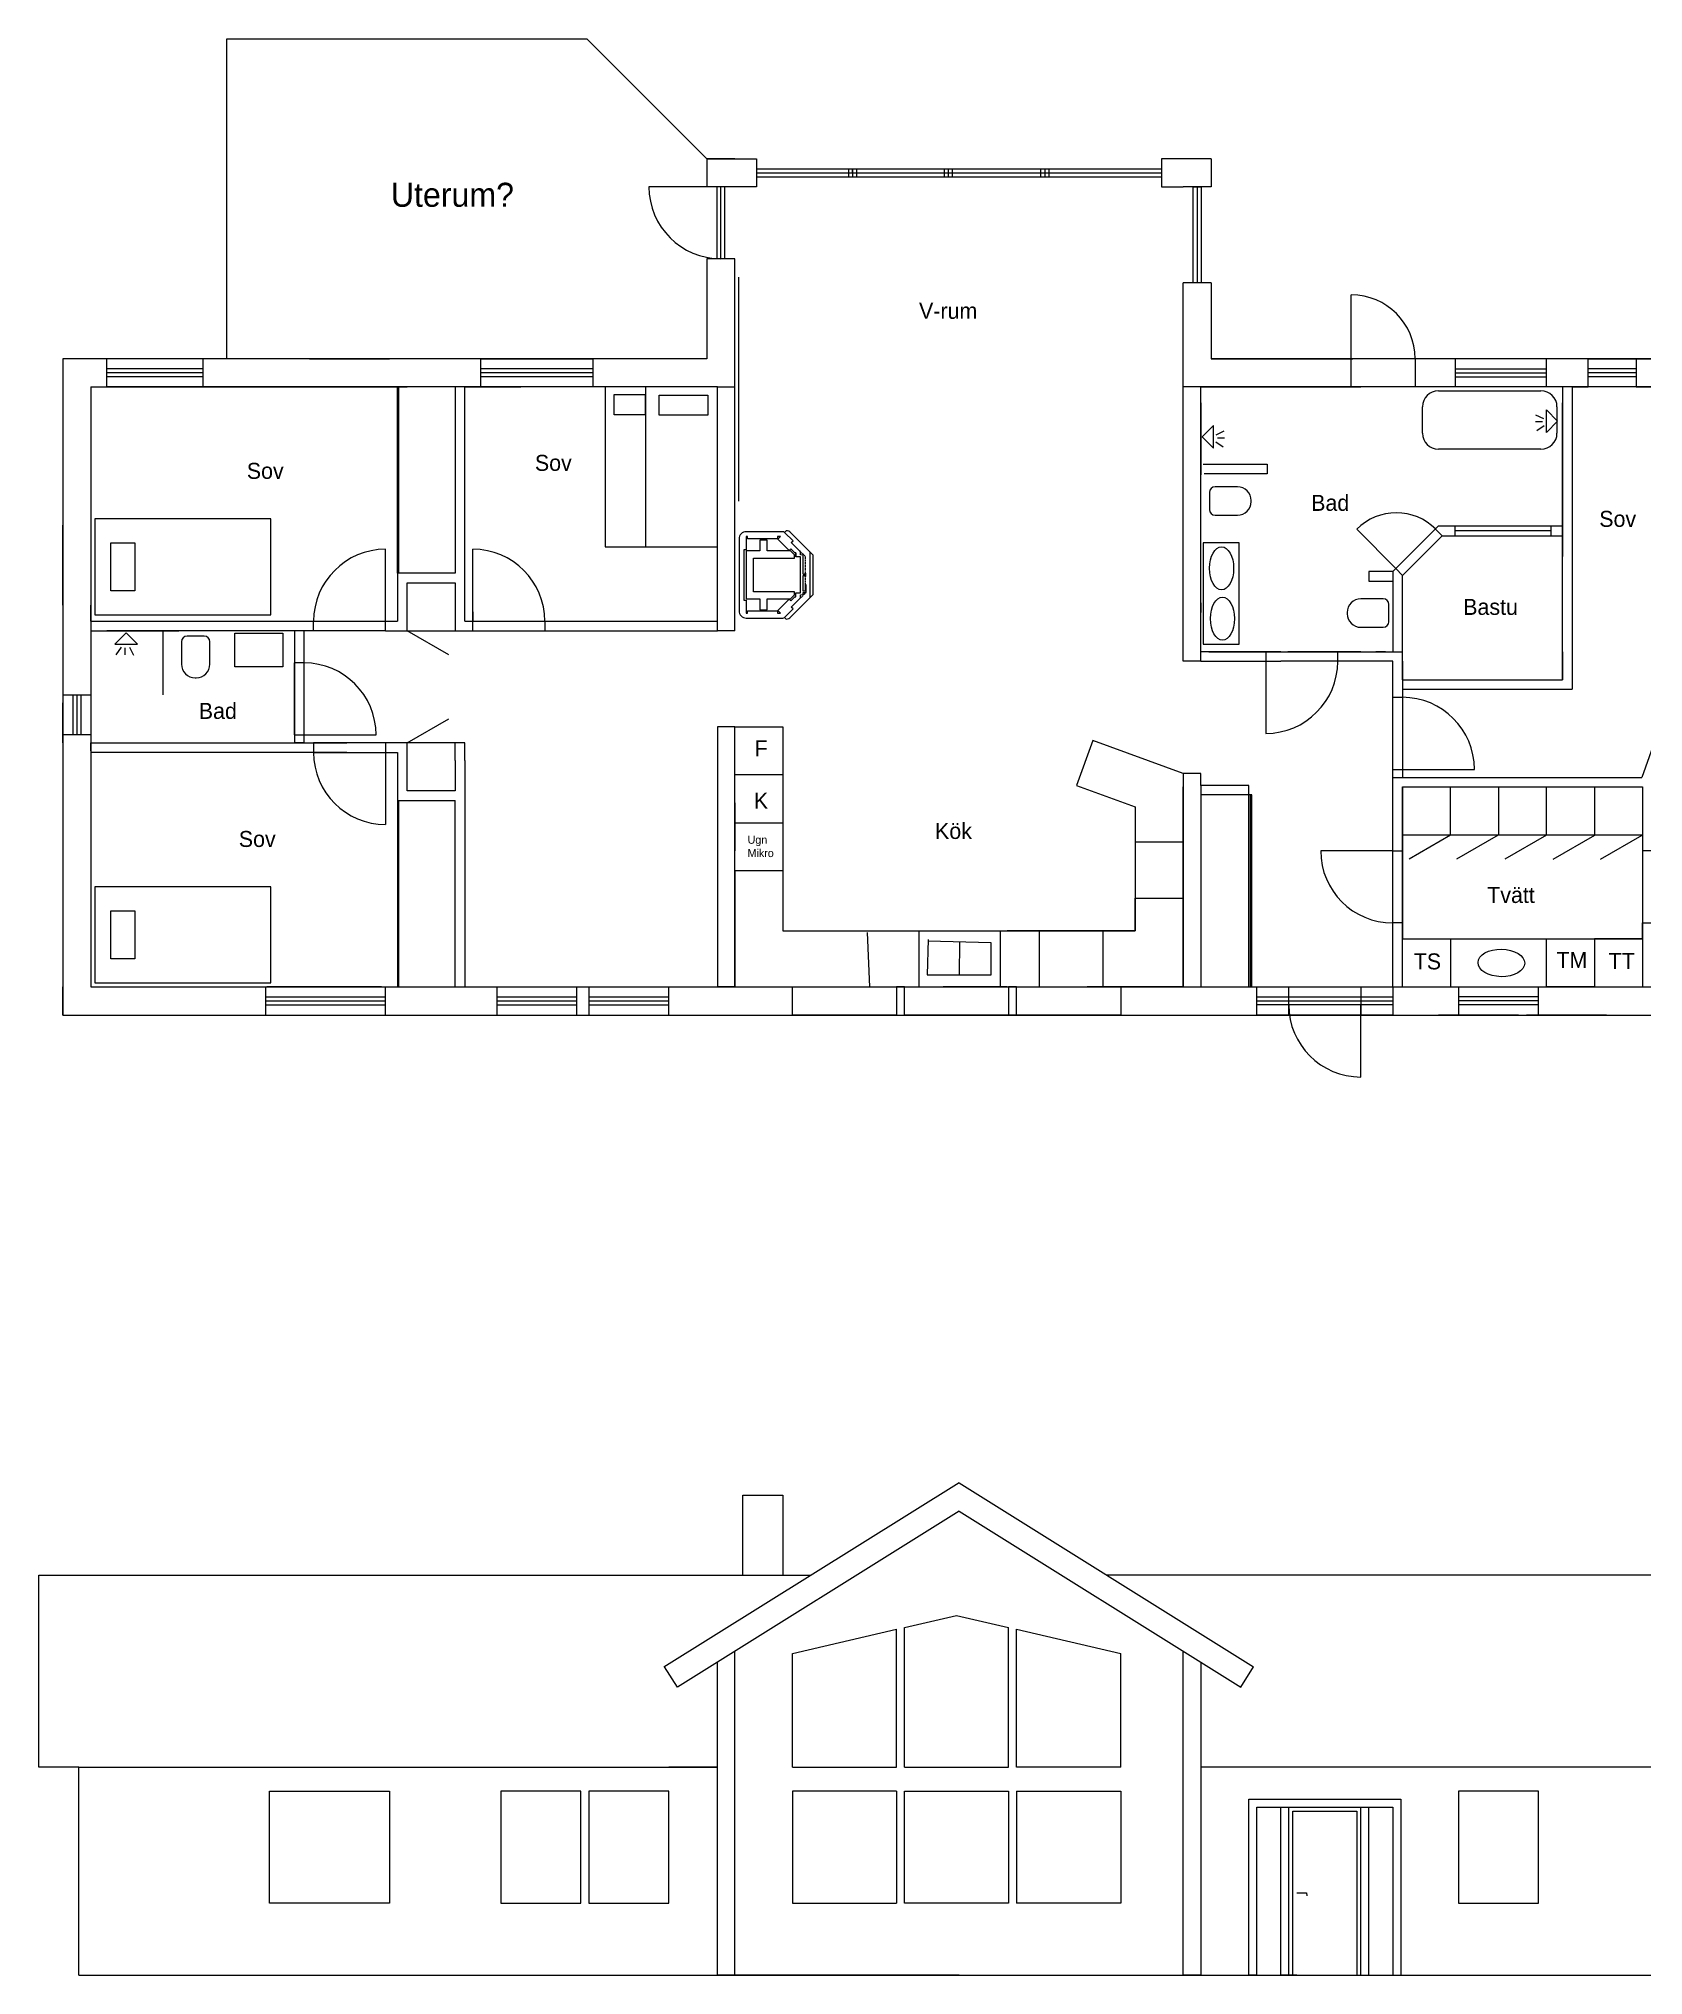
# Model space of a CAD drawing. Header units: millimetres. Extents: x -19900 to 40400, y -12000 to 32304.
# Drawn here: x -500 to 19550, y -12000 to 12200 of the extents above; entities that cross this region are included whole.
import ezdxf

# ---------------------------------------------------------------- set-up
doc = ezdxf.new("R2010")
doc.units = ezdxf.units.MM
doc.linetypes.add('ACAD_ISO03W100', pattern=[30, 12, -18])
doc.linetypes.add('DASHED', pattern=[19.05, 12.7, -6.35])
doc.layers.get('0').update_dxf_attribs({"lineweight": 25, "true_color": 0xffffff})
doc.layers.add('KATKOVIIVA', color=7, linetype='ACAD_ISO03W100', true_color=0xffffff)
doc.layers.add('MAINOS', color=7, linetype='Continuous', true_color=0xffffff)
doc.layers.add('Mått', color=178, linetype='Continuous', lineweight=25, true_color=0x000000)
doc.styles.add('textstyle11', font='Unicode')
doc.styles.add('textstyle12', font='Unicode')
doc.styles.add('textstyle13', font='Unicode')
doc.styles.add('textstyle14', font='Unicode')
doc.styles.add('textstyle15', font='Unicode')
doc.styles.add('textstyle16', font='Unicode')
doc.styles.add('textstyle17', font='Unicode')
doc.styles.add('textstyle18', font='Unicode')
doc.styles.add('textstyle19', font='Unicode')
doc.styles.add('textstyle20', font='Unicode')
doc.styles.add('textstyle21', font='Unicode')
doc.styles.add('textstyle22', font='Unicode')
doc.styles.add('textstyle24', font='Unicode')
doc.styles.add('textstyle25', font='Unicode')
doc.styles.add('textstyle26', font='Unicode')
doc.styles.add('textstyle27', font='Unicode')
doc.styles.add('textstyle28', font='Unicode')

msp = doc.modelspace()

# ---------------------------------------------------------------- linework, layer by layer
for p, q in [((1850, 8200), (1850, 12200)), ((1850, 12200), (6350, 12200)), ((7850, 10700), (6350, 12200)), ((8200, 10700), (7850, 10700)), ((7850, 10700), (7850, 10350)), ((7850, 10700), (8250, 10700)), ((7850, 10700), (8250, 10700)), ((7850, 10700), (8470, 10700)), ((8470, 10700), (8470, 10350)), ((14150, 10700), (13530, 10700)), ((13530, 10700), (13530, 10350)), ((14150, 10700), (13800, 10700)), ((14150, 10700), (14150, 10350)), ((8470, 10575), (13530, 10575)), ((8470, 10525), (13530, 10525)), ((8470, 10525), (9670, 10525)), ((8470, 10475), (13530, 10475)), ((9620, 10575), (9620, 10475)), ((9670, 10525), (9670, 10575)), ((9670, 10575), (9670, 10475)), ((9670, 10475), (10870, 10475)), ((9720, 10575), (9720, 10475)), ((10820, 10525), (10820, 10575)), ((10820, 10475), (10820, 10525)), ((10870, 10525), (10870, 10575)), ((10870, 10575), (12070, 10575)), ((10870, 10475), (10870, 10525)), ((10920, 10525), (10920, 10575)), ((10920, 10475), (10920, 10525)), ((12020, 10575), (12020, 10525)), ((12020, 10525), (12020, 10475)), ((12070, 10575), (12070, 10525)), ((12070, 10525), (12070, 10475)), ((12120, 10575), (12120, 10525)), ((12120, 10525), (12120, 10475)), ((8025, 10350), (7125, 10350)), ((8200, 10350), (7850, 10350)), ((8075, 10350), (7975, 10350)), ((7975, 10350), (7975, 9450)), ((8025, 9450), (8025, 10350)), ((8075, 9450), (8075, 10350)), ((8470, 10350), (8200, 10350)), ((13530, 10350), (13800, 10350)), ((14150, 10350), (13800, 10350)), ((13925, 9150), (13925, 10350)), ((13925, 10350), (14025, 10350)), ((13975, 10350), (13975, 9150)), ((14025, 10350), (14025, 9150)), ((8200, 9450), (7850, 9450)), ((7850, 9450), (7850, 8200)), ((8075, 9450), (8025, 9450)), ((8200, 9450), (8075, 9450)), ((8200, 4800), (8200, 9450)), ((8248, 6422), (8248, 9222)), ((13800, 7650), (13800, 9150)), ((14150, 9150), (13800, 9150)), ((14150, 9150), (14150, 8200)), ((15900, 8200), (15900, 9000)), ((7850, 8200), (-200, 8200)), ((-200, 8200), (-200, 0)), ((350, 7850), (350, 8200)), ((1550, 8075), (350, 8075)), ((1550, 8025), (350, 8025)), ((1550, 8200), (1550, 7850)), ((7850, 8200), (1850, 8200)), ((2885, 8200), (3885, 8200)), ((5025, 7850), (5025, 8200)), ((5025, 8200), (6425, 8200)), ((6425, 8075), (5025, 8075)), ((6425, 8025), (5025, 8025)), ((6425, 8200), (6425, 7850)), ((22200, 8200), (14150, 8200)), ((14150, 8200), (15690, 8200)), ((15120, 8200), (15920, 8200)), ((15900, 7850), (15900, 8200)), ((18340, 8200), (16540, 8200)), ((16700, 8200), (16700, 7850)), ((17200, 8200), (17200, 7850)), ((17200, 8075), (18340, 8075)), ((17200, 8025), (18340, 8025)), ((18340, 7850), (18340, 8200)), ((18860, 7850), (18860, 8200)), ((18860, 8200), (19760, 8200)), ((19460, 8075), (18860, 8075)), ((19460, 8025), (18860, 8025)), ((19460, 8200), (19460, 7850)), ((150, 7850), (150, 4820)), ((150, 7850), (4105, 7850)), ((150, 7850), (2885, 7850)), ((1550, 7975), (350, 7975)), ((7980, 7850), (350, 7850)), ((4705, 7850), (4705, 5520)), ((4825, 4920), (4825, 7850)), ((4825, 7850), (5525, 7850)), ((4825, 7850), (5025, 7850)), ((6425, 7975), (5025, 7975)), ((7980, 7850), (6580, 7850)), ((6580, 7850), (6580, 5850)), ((6691, 7755), (7078, 7755)), ((6691, 7502), (6691, 7755)), ((7078, 7755), (7078, 7502)), ((7980, 7850), (7080, 7850)), ((7080, 7850), (7080, 5850)), ((7254, 7747), (7859, 7747)), ((7254, 7495), (7254, 7747)), ((7859, 7747), (7859, 7495)), ((7980, 4800), (7980, 7850)), ((7980, 7850), (8200, 7850)), ((14020, 7850), (13800, 7850)), ((14020, 4420), (14020, 7850)), ((21850, 7850), (14020, 7850)), ((14020, 7850), (16020, 7850)), ((14020, 7850), (15120, 7850)), ((16992, 7800), (18272, 7800)), ((17200, 7975), (18340, 7975)), ((18540, 7850), (18340, 7850)), ((18540, 7850), (18540, 6650)), ((18660, 7850), (18660, 4540)), ((18660, 7850), (18860, 7850)), ((19460, 7975), (18860, 7975)), ((19460, 7850), (20060, 7850)), ((150, 7650), (150, 350)), ((7078, 7502), (6691, 7502)), ((13800, 4420), (13800, 7650)), ((14020, 7650), (14020, 6750)), ((16792, 7270), (16792, 7600)), ((18480, 7422), (18339, 7563)), ((18339, 7563), (18480, 7422)), ((18339, 7280), (18339, 7563)), ((18472, 7600), (18472, 7270)), ((18540, 4540), (18540, 7650)), ((18540, 7650), (18540, 5850)), ((7859, 7495), (7254, 7495)), ((14040, 7224), (14181, 7365)), ((14181, 7365), (14040, 7224)), ((14181, 7082), (14181, 7365)), ((14214, 7250), (14313, 7298)), ((18290, 7411), (18204, 7411)), ((18306, 7448), (18207, 7496)), ((18313, 7362), (18220, 7298)), ((18480, 7422), (18339, 7280)), ((14040, 7224), (14181, 7082)), ((14207, 7164), (14300, 7100)), ((14230, 7213), (14316, 7213)), ((18272, 7070), (16992, 7070)), ((14050, 6884), (14850, 6884)), ((14850, 6884), (14850, 6764)), ((14850, 6764), (14061, 6764)), ((14480, 6600), (14200, 6600)), ((14130, 6530), (14130, 6315)), ((14650, 6415), (14650, 6430)), ((-200, 5120), (-200, 6120)), ((2400, 6200), (200, 6200)), ((200, 6200), (200, 5000)), ((2400, 5000), (2400, 6200)), ((14200, 6245), (14480, 6245)), ((16464, 5576), (15969, 6071)), ((16420, 5541), (16989, 6110)), ((17037, 5988), (16952, 6073)), ((18540, 6110), (16989, 6110)), ((17200, 5990), (17200, 6110)), ((17200, 6055), (18400, 6055)), ((18400, 5990), (18400, 6110)), ((18540, 5990), (18540, 6110)), ((18540, 5990), (18540, 6110)), ((18540, 5990), (18540, 6110)), ((400, 5900), (700, 5900)), ((400, 5300), (400, 5900)), ((700, 5900), (700, 5300)), ((3835, 4800), (3835, 5820)), ((4925, 4800), (4925, 5820)), ((6580, 5850), (7980, 5850)), ((14050, 5900), (14050, 4635)), ((14500, 5900), (14050, 5900)), ((14500, 4635), (14500, 5900)), ((16542, 5493), (17037, 5988)), ((17039, 5990), (18540, 5990)), ((18540, 4190), (18540, 5990)), ((18540, 5850), (18540, 5730)), ((16542, 5493), (16457, 5578)), ((4105, 5520), (3985, 5520)), ((3985, 5520), (3985, 4920)), ((4105, 4800), (4105, 5400)), ((16420, 5541), (16420, 4540)), ((16540, 4190), (16540, 5491)), ((150, 4920), (150, 5120)), ((700, 5300), (400, 5300)), ((7980, 4820), (7980, 5100)), ((14020, 5150), (14020, 5030)), ((16300, 5200), (16020, 5200)), ((16370, 4915), (16370, 5130)), ((150, 4920), (3350, 4920)), ((200, 5000), (2400, 5000)), ((2665, 4920), (3985, 4920)), ((2935, 4800), (2935, 4920)), ((4825, 4920), (7980, 4920)), ((4925, 5040), (4925, 4920)), ((5825, 4920), (5825, 4800)), ((15850, 5030), (15850, 5015)), ((16020, 4845), (16300, 4845)), ((150, 4800), (1250, 4800)), ((3350, 4800), (350, 4800)), ((593, 4776), (451, 4634)), ((451, 4634), (734, 4634)), ((593, 4776), (734, 4634)), ((734, 4634), (593, 4776)), ((1050, 4800), (1050, 4000)), ((1284, 4664), (1284, 4384)), ((1569, 4734), (1354, 4734)), ((1639, 4384), (1639, 4664)), ((1952, 4772), (2552, 4772)), ((1952, 4352), (1952, 4772)), ((2552, 4772), (2552, 4352)), ((2695, 4800), (2695, 3400)), ((2815, 3400), (2815, 4800)), ((3835, 4800), (3350, 4800)), ((3835, 4800), (7980, 4800)), ((8200, 4800), (7980, 4800)), ((14050, 4635), (14500, 4635)), ((529, 4595), (465, 4502)), ((574, 4587), (574, 4501)), ((635, 4595), (684, 4496)), ((2695, 3500), (2695, 4400)), ((2815, 4400), (2695, 4400)), ((14020, 4420), (13800, 4420)), ((14020, 4420), (14020, 4540)), ((14120, 4540), (14020, 4540)), ((14020, 4420), (14120, 4420)), ((15020, 4540), (14120, 4540)), ((14120, 4540), (16540, 4540)), ((14120, 4420), (15020, 4420)), ((14832, 4539), (14832, 4419)), ((14832, 4419), (14832, 3519)), ((16420, 4420), (15020, 4420)), ((16010, 4540), (15110, 4540)), ((16020, 4540), (15120, 4540)), ((15732, 4419), (15732, 4539)), ((16210, 4420), (16010, 4420)), ((16420, 4420), (16020, 4420)), ((16330, 4540), (16210, 4540)), ((16420, 4070), (16420, 4420)), ((16540, 4420), (16540, 4540)), ((16540, 4420), (16540, 3905)), ((18540, 4540), (18540, 4190)), ((18660, 4540), (18660, 4190)), ((1454, 4214), (1469, 4214)), ((2552, 4352), (1952, 4352)), ((16420, 4190), (16420, 4190)), ((16540, 4190), (18540, 4190)), ((18540, 4285), (18540, 4285)), ((18660, 4190), (18660, 4070)), ((-200, 4000), (150, 4000)), ((-200, 3400), (-200, 3900)), ((-75, 4000), (-75, 3500)), ((-25, 4000), (-25, 3500)), ((25, 4000), (25, 3500)), ((16420, 3970), (16420, 4070)), ((16420, 3070), (16420, 3970)), ((16420, 3970), (16540, 3970)), ((16540, 4070), (18660, 4070)), ((16540, 3970), (16540, 2970)), ((4105, 3400), (4625, 3700)), ((150, 3500), (-200, 3500)), ((150, 3400), (3350, 3400)), ((150, 3300), (150, 3400)), ((2695, 3500), (3715, 3500)), ((2815, 3400), (2695, 3400)), ((2815, 3400), (2815, 3500)), ((3835, 3400), (2935, 3400)), ((2935, 3400), (2935, 3280)), ((3985, 3400), (3835, 3400)), ((3835, 3400), (3835, 3280)), ((4825, 3400), (3985, 3400)), ((4105, 3180), (4105, 3400)), ((4705, 3180), (4705, 3400)), ((4825, 3180), (4825, 3400)), ((8200, 3600), (7980, 3600)), ((7980, 3600), (7980, 350)), ((8200, 3600), (8800, 3600)), ((8200, 3250), (8200, 3600)), ((8800, 3600), (8800, 1050)), ((12672, 3430), (12467, 2867)), ((13800, 3020), (12672, 3430)), ((3350, 3280), (150, 3280)), ((150, 3280), (150, 3080)), ((2935, 3280), (3835, 3280)), ((3835, 3280), (3985, 3280)), ((3835, 3280), (3835, 2380)), ((3985, 3280), (3985, 2680)), ((4105, 2800), (4105, 3280)), ((4705, 3180), (4705, 2800)), ((4825, 3180), (4825, 350)), ((8200, 350), (8200, 3250)), ((8800, 3250), (8800, 2650)), ((-200, 3080), (-200, 2080)), ((8800, 3000), (8200, 3000)), ((13800, 3020), (13800, 350)), ((14020, 3020), (13800, 3020)), ((14020, 2870), (14020, 3020)), ((16420, 2970), (16420, 3070)), ((16420, 3070), (16540, 3070)), ((16420, 350), (16420, 2970)), ((16420, 2970), (19533, 2970)), ((16540, 3070), (17440, 3070)), ((3985, 2680), (4705, 2680)), ((3985, 2680), (3985, 350)), ((4705, 2800), (4105, 2800)), ((4705, 350), (4705, 2680)), ((12467, 2867), (13200, 2600)), ((13800, 350), (13800, 2850)), ((14620, 2870), (14020, 2870)), ((14020, 2870), (14020, 350)), ((14620, 2750), (14020, 2750)), ((14620, 2750), (14620, 2870)), ((14620, 350), (14620, 2750)), ((14660, 2750), (14620, 2750)), ((14640, 350), (14640, 2750)), ((14660, 350), (14660, 2750)), ((16540, 350), (16540, 2850)), ((16540, 2850), (19540, 2850)), ((16540, 2850), (16540, 2250)), ((17140, 2250), (17140, 2850)), ((17140, 2850), (17740, 2850)), ((17740, 2850), (17740, 2250)), ((18340, 2250), (18340, 2850)), ((18340, 2850), (18940, 2850)), ((18940, 2850), (18940, 2250)), ((19540, 2850), (19540, 350)), ((8200, 2650), (8200, 2050)), ((13200, 2600), (13200, 1050)), ((8200, 2400), (8800, 2400)), ((8800, 2400), (8800, 1800)), ((16540, 2250), (19540, 2250)), ((16540, 2250), (17140, 2250)), ((16540, 2250), (16540, 950)), ((16623, 1952), (17143, 2252)), ((17221, 1950), (17740, 2250)), ((17740, 2250), (18340, 2250)), ((17823, 1950), (18343, 2250)), ((18424, 1949), (18943, 2249)), ((19017, 1949), (19537, 2249)), ((13802, 2161), (13200, 2161)), ((13800, 1460), (13802, 2161)), ((16420, 2050), (15520, 2050)), ((16420, 1150), (16420, 2050)), ((16420, 2050), (16540, 2050)), ((19660, 2050), (19540, 2050)), ((8800, 1800), (8200, 1800)), ((8200, 1800), (8200, 350)), ((2400, 1600), (200, 1600)), ((200, 1600), (200, 400)), ((2400, 400), (2400, 1600)), ((13200, 1050), (13199, 1460)), ((13199, 1460), (13800, 1460)), ((400, 1300), (700, 1300)), ((400, 700), (400, 1300)), ((700, 1300), (700, 700)), ((8800, 1050), (13200, 1050)), ((9853, 1030), (9880, 350)), ((10500, 347), (10500, 1050)), ((11512, 1048), (11512, 350)), ((12800, 1050), (11600, 1050)), ((12600, 1050), (12000, 1050)), ((13200, 1050), (12000, 1050)), ((12000, 1050), (12000, 350)), ((12800, 350), (12800, 1050)), ((16540, 1150), (16420, 1150)), ((16540, 950), (16540, 1150)), ((19540, 950), (19540, 1150)), ((19540, 1150), (19660, 1150)), ((10613, 945), (10600, 500)), ((11400, 900), (10612, 923)), ((11006, 911), (11000, 500)), ((11400, 500), (11400, 900)), ((16540, 350), (16540, 950)), ((16540, 950), (19540, 950)), ((16540, 950), (17140, 950)), ((17140, 950), (17140, 350)), ((18340, 350), (18340, 950)), ((19540, 950), (18940, 950)), ((18940, 950), (18940, 350)), ((700, 700), (400, 700)), ((10600, 500), (11400, 500)), ((-200, 0), (-200, 350)), ((150, 350), (21450, 350)), ((150, 350), (7780, 350)), ((150, 350), (2885, 350)), ((150, 350), (2350, 350)), ((200, 400), (2400, 400)), ((350, 350), (4105, 350)), ((2335, 350), (2335, 0)), ((2350, 350), (3785, 350)), ((3785, 350), (2350, 350)), ((3835, 0), (3835, 350)), ((4825, 350), (5225, 350)), ((5225, 350), (5225, 0)), ((6225, 0), (6225, 350)), ((6225, 350), (6375, 350)), ((6375, 350), (6375, 0)), ((7375, 0), (7375, 350)), ((8200, 350), (7980, 350)), ((8200, 350), (9200, 350)), ((8200, 350), (8980, 350)), ((8920, 0), (8920, 350)), ((9880, 350), (9980, 350)), ((10320, 350), (10220, 350)), ((10220, 350), (10220, 0)), ((10320, 0), (10320, 350)), ((11512, 350), (10500, 347)), ((11600, 350), (10800, 350)), ((10880, 350), (11680, 350)), ((11720, 350), (11620, 350)), ((11620, 350), (11620, 0)), ((11680, 350), (13080, 350)), ((11720, 0), (11720, 350)), ((13200, 350), (12600, 350)), ((13800, 350), (12800, 350)), ((13800, 350), (12800, 350)), ((13800, 350), (13020, 350)), ((13020, 350), (13020, 0)), ((13800, 350), (14020, 350)), ((14020, 350), (14620, 350)), ((14020, 350), (16420, 350)), ((14620, 350), (14640, 350)), ((14640, 350), (14660, 350)), ((14720, 0), (14720, 350)), ((15120, 0), (15120, 350)), ((15120, 350), (16020, 350)), ((16020, 350), (16020, 0)), ((16420, 350), (16420, 0)), ((16420, 350), (16540, 350)), ((16540, 350), (18040, 350)), ((16540, 350), (17240, 350)), ((17240, 350), (17240, 0)), ((18090, 350), (19090, 350)), ((18240, 0), (18240, 350)), ((18940, 350), (18340, 350)), ((19540, 350), (19660, 350)), ((-200, 0), (22200, 0)), ((2335, 225), (3835, 225)), ((2335, 175), (3835, 175)), ((2335, 125), (3835, 125)), ((2350, 0), (3835, 0)), ((2885, 0), (3885, 0)), ((5225, 225), (6225, 225)), ((5225, 175), (6225, 175)), ((5225, 125), (6225, 125)), ((5225, 0), (6225, 0)), ((6375, 225), (7375, 225)), ((6375, 175), (7375, 175)), ((6375, 125), (7375, 125)), ((6375, 0), (7375, 0)), ((10220, 0), (8920, 0)), ((8980, 0), (9880, 0)), ((9200, 0), (10400, 0)), ((9980, 0), (10880, 0)), ((11620, 0), (10320, 0)), ((12800, 0), (11600, 0)), ((13020, 0), (11720, 0)), ((13020, 0), (14320, 0)), ((14720, 175), (14720, 225)), ((14720, 225), (16420, 225)), ((14720, 175), (15120, 175)), ((16420, 125), (14720, 125)), ((16420, 0), (14720, 0)), ((14720, 0), (15120, 0)), ((15120, 175), (16020, 175)), ((16020, 175), (16420, 175)), ((16020, -775), (16020, 125)), ((16420, 225), (16420, 125)), ((17990, 0), (16990, 0)), ((18240, 225), (17240, 225)), ((18240, 175), (17240, 175)), ((18240, 125), (17240, 125)), ((17240, 0), (18240, 0)), ((19090, 0), (18090, 0)), ((11000, -5846), (7313, -8151)), ((8300, -7000), (8300, -6000)), ((8300, -6000), (8800, -6000)), ((8800, -6000), (8800, -7000)), ((11000, -5846), (14679, -8146)), ((11000, -6200), (7480, -8400)), ((11001, -6201), (7481, -8401)), ((11000, -6200), (14520, -8400)), ((-500, -9400), (-500, -7000)), ((-500, -7000), (9154, -7000)), ((8200, -7000), (8300, -7000)), ((22500, -7000), (12846, -7000)), ((8920, -7977), (10220, -7677)), ((10220, -9400), (10220, -7677)), ((10320, -7654), (10970, -7504)), ((10320, -9400), (10320, -7654)), ((10970, -7504), (11620, -7654)), ((11620, -9400), (11620, -7654)), ((11720, -9400), (11720, -7677)), ((11720, -7677), (13020, -7977)), ((8200, -12000), (8200, -7951)), ((8920, -9400), (8920, -7977)), ((13020, -9400), (13020, -7977)), ((13800, -12000), (13800, -7950)), ((7480, -8400), (7321, -8146)), ((7980, -12000), (7980, -8088)), ((14020, -8088), (14020, -12000)), ((14520, -8400), (14679, -8146)), ((0, -9400), (-500, -9400)), ((0, -12000), (0, -9400)), ((0, -9400), (7980, -9400)), ((7980, -9400), (7375, -9400)), ((8200, -9400), (8200, -9200)), ((8920, -9400), (10220, -9400)), ((10320, -9400), (11620, -9400)), ((13020, -9400), (11720, -9400)), ((22000, -9400), (14020, -9400)), ((2385, -11100), (2385, -9700)), ((2385, -9700), (3885, -9700)), ((3885, -9700), (3885, -11100)), ((6275, -9700), (5275, -9700)), ((5275, -9700), (5275, -11100)), ((6275, -11100), (6275, -9700)), ((7375, -9700), (6375, -9700)), ((6375, -9700), (6375, -11100)), ((7375, -11100), (7375, -9700)), ((10220, -9700), (8920, -9700)), ((8920, -9700), (8920, -11100)), ((10220, -9700), (10220, -11100)), ((10320, -9700), (11620, -9700)), ((10320, -11100), (10320, -9700)), ((11620, -9700), (11620, -11100)), ((11720, -9700), (13020, -9700)), ((11720, -9700), (11720, -11100)), ((13020, -9700), (13020, -11100)), ((14620, -9900), (14620, -9800)), ((14620, -9800), (16520, -9800)), ((14620, -12000), (14620, -9900)), ((14720, -12000), (14720, -9900)), ((14720, -9900), (16420, -9900)), ((15020, -12000), (15020, -9900)), ((15120, -12000), (15120, -9900)), ((16020, -12000), (16020, -9900)), ((16120, -12000), (16120, -9900)), ((16420, -9900), (16420, -12000)), ((16520, -9800), (16520, -12000)), ((18240, -9700), (17240, -9700)), ((17240, -9700), (17240, -11100)), ((18240, -11100), (18240, -9700)), ((15170, -12000), (15170, -9950)), ((15170, -9950), (15970, -9950)), ((15970, -9950), (15970, -12000)), ((3885, -11100), (2385, -11100)), ((5275, -11100), (6275, -11100)), ((6375, -11100), (7375, -11100)), ((7980, -12000), (7980, -11100)), ((8200, -12000), (8200, -11100)), ((8920, -11100), (10220, -11100)), ((11620, -11100), (10320, -11100)), ((13020, -11100), (11720, -11100)), ((13800, -12000), (13800, -11100)), ((15221, -10971), (15341, -10971)), ((15341, -10971), (15344, -11006)), ((17240, -11100), (18240, -11100)), ((0, -12000), (22000, -12000)), ((11000, -12000), (7980, -12000)), ((7980, -12000), (8200, -12000)), ((14020, -12000), (13800, -12000)), ((14020, -12000), (14720, -12000)), ((14020, -12000), (17240, -12000)), ((14720, -12000), (14620, -12000)), ((14720, -12000), (15120, -12000)), ((15120, -12000), (15020, -12000)), ((15120, -12000), (16020, -12000)), ((15120, -12000), (15220, -12000)), ((15220, -12000), (15120, -12000)), ((15120, -12000), (15170, -12000)), ((16020, -12000), (16120, -12000))]:
    msp.add_line(p, q)
for centre, radius, start, end in [((8025, 10350), 900, 180, 270), ((15900, 8200), 800, 0, 90), ((16992, 7600), 200, 90, 180), ((18272, 7600), 200, 0, 90), ((16992, 7270), 200, 180, 270), ((18272, 7270), 200, 270, 0), ((14200, 6530), 70, 90, 180), ((14480, 6430), 170, 0, 90), ((14200, 6315), 70, 180, 270), ((14480, 6415), 170, 270, 0), ((16464, 5576), 700, 45, 135), ((3835, 4920), 900, 90, 180), ((4925, 4920), 900, 0, 90), ((16020, 5030), 170, 90, 180), ((16300, 5130), 70, 0, 90), ((16020, 5015), 170, 180, 270), ((16300, 4915), 70, 270, 0), ((1354, 4664), 70, 90, 180), ((1569, 4664), 70, 0, 90), ((1454, 4384), 170, 180, 270), ((1469, 4384), 170, 270, 0), ((2815, 3500), 900, 0, 90), ((14832, 4419), 900, 270, 0), ((16540, 3070), 900, 0, 90), ((3835, 3280), 900, 180, 270), ((16420, 2050), 900, 180, 270), ((16020, 125), 900, 180, 270)]:
    msp.add_arc(centre, radius, start, end)
for centre, major_axis, ratio in [((14281, 5582), (0, 270), 0.555556), ((14292, 4953), (0, 270), 0.555556), ((17777, 651), (-292, 4), 0.588989)]:
    msp.add_ellipse(centre, major_axis=major_axis, ratio=ratio)
at = {"layer": 'KATKOVIIVA', "color": 7, "linetype": 'DASHED', "true_color": 0xffffff}
for points in [[(9081, 5523), (9081, 5715, 0.198912), (9072, 5736), (9007, 5801)], [(9012, 5204), (9072, 5264, 0.156591), (9081, 5280, 0.156591)]]:
    msp.add_lwpolyline(points, format="xyb", dxfattribs=at)
msp.add_lwpolyline([(9081, 5375), (9081, 5479)], dxfattribs=at)
at = {"layer": 'MAINOS'}
for points in [[(8820, 4969), (8841, 4948, 0.184483), (8900, 4974), (9179, 5253), (9179, 5747), (8900, 6026, 0.184483), (8841, 6052), (8820, 6031)], [(9051, 5510), (9051, 5745), (9021, 5750), (9021, 5775, 0.266659), (9007, 5801), (8904, 5904), (8926, 5925), (8820, 6031, 0.198912), (8798, 6040), (8341, 6040, 0.414214), (8251, 5950), (8251, 5050, 0.414214), (8341, 4960), (8798, 4960, 0.198912), (8820, 4969), (8926, 5075), (8904, 5096), (9012, 5204, 0.198912), (9021, 5225), (9021, 5250), (9051, 5255), (9051, 5280), (9091, 5280), (9091, 5375), (9076, 5375), (9076, 5295), (9051, 5295), (9051, 5492)]]:
    msp.add_lwpolyline(points, format="xyb", dxfattribs=at)
for points in [[(8341, 5185), (8341, 5020), (8356, 5020), (8356, 5050), (8731, 5050), (8731, 5020), (8768, 5020), (8735, 5054), (8876, 5195), (8897, 5174), (8949, 5225), (8961, 5225), (8961, 5275), (9021, 5275), (9021, 5725), (8961, 5725), (8961, 5775), (8961, 5725), (8961, 5775), (8949, 5775), (8897, 5826), (8876, 5805), (8735, 5946), (8768, 5980), (8731, 5980), (8731, 5950), (8356, 5950), (8356, 5980), (8341, 5980), (8341, 5815), (8311, 5815), (8311, 5185)], [(8341, 5200), (8511, 5200), (8511, 5065), (8601, 5065), (8601, 5200), (8896, 5200), (8946, 5250), (8946, 5290), (8431, 5290), (8431, 5710), (8946, 5710), (8946, 5750), (8896, 5800), (8601, 5800), (8601, 5935), (8511, 5935), (8511, 5800), (8341, 5800)]]:
    msp.add_lwpolyline(points, close=True, dxfattribs=at)
for points in [[(9139, 5213), (9139, 5787)], [(9051, 5510), (9071, 5510), (9071, 5513)], [(9051, 5492), (9071, 5492)], [(9071, 5492), (9071, 5479), (9086, 5479), (9086, 5523), (9071, 5523), (9071, 5513)]]:
    msp.add_lwpolyline(points, dxfattribs=at)
at = {"layer": 'Mått'}
for p, q in [((3985, 5520), (3985, 7850)), ((3985, 7850), (3995, 7850)), ((3995, 7850), (3995, 5520)), ((4705, 5520), (4105, 5520)), ((4105, 5400), (4705, 5400)), ((4705, 5400), (4705, 4800)), ((16420, 5541), (16120, 5541)), ((16120, 5541), (16120, 5421)), ((16120, 5421), (16420, 5421)), ((4625, 4500), (4105, 4800)), ((19965, 4190), (19533, 2970)), ((3985, 2680), (3995, 2680)), ((3995, 2680), (3995, 350))]:
    msp.add_line(p, q, dxfattribs=at)

# ---------------------------------------------------------------- texts
at = {"char_height": 100, "attachment_point": 1}
for s, insert, style in [('\\H300;Uterum?', (3900, 10400), 'textstyle11'), ('\\H200;Bastu', (17300, 5200), 'textstyle18'), ('\\H200;F', (8445, 3434), 'textstyle16'), ('\\H200;K', (8436, 2778), 'textstyle15'), ('Ugn\\PMikro', (8358, 2240), 'textstyle17'), ('\\H200;TS', (16682, 770), 'textstyle12'), ('\\H200;TM', (18464, 788), 'textstyle13'), ('\\H200;TT', (19117, 776), 'textstyle14')]:
    msp.add_mtext(s, dxfattribs=dict(at, insert=insert, style=style))
at = {"layer": 'Mått', "char_height": 100, "attachment_point": 1}
for s, insert, style in [('\\H200;V-rum', (10500, 8900), 'textstyle26'), ('\\H200;Sov', (2100, 6900), 'textstyle21'), ('\\H200;Sov', (5700, 7000), 'textstyle22'), ('\\H200;Bad', (15400, 6500), 'textstyle27'), ('\\H200;Sov', (19000, 6300), 'textstyle19'), ('\\H200;Bad', (1500, 3900), 'textstyle28'), ('\\H200;Sov', (2000, 2300), 'textstyle20'), ('\\H200;Kök', (10700, 2400), 'textstyle25'), ('\\H200;Tvätt', (17600, 1600), 'textstyle24')]:
    msp.add_mtext(s, dxfattribs=dict(at, insert=insert, style=style))

doc.saveas('drawing.dxf')
